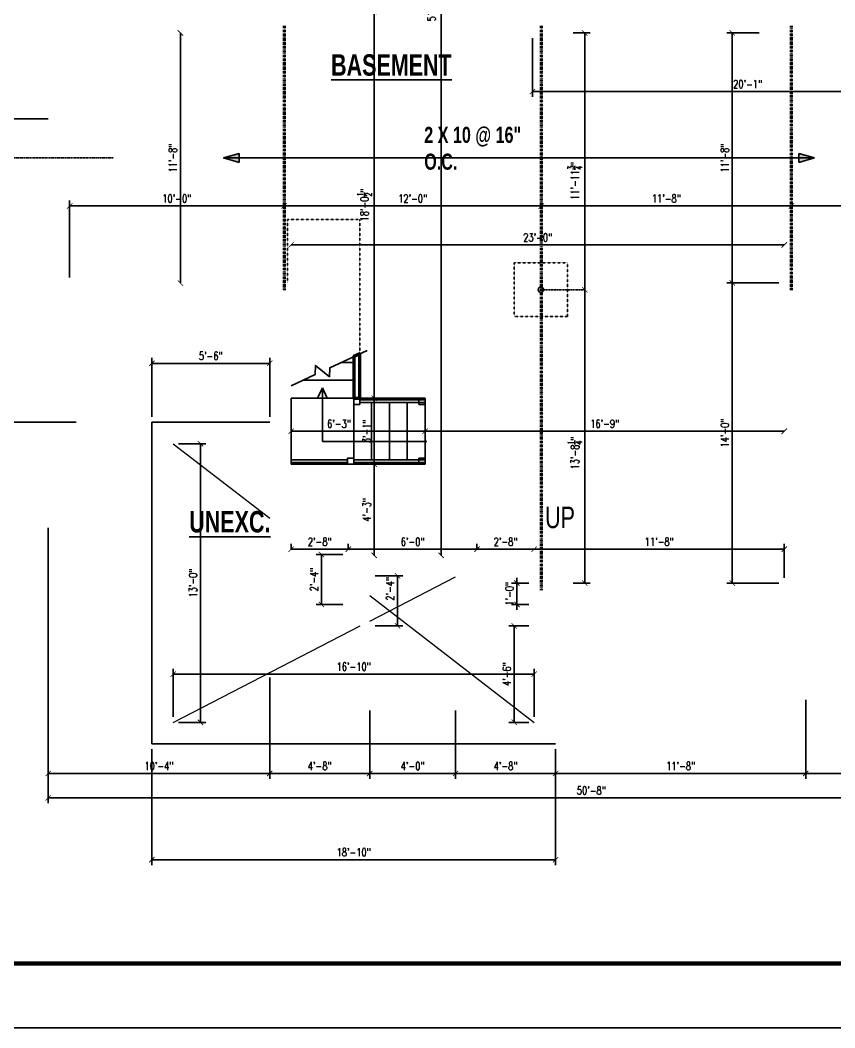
# Model space of a CAD drawing. Header units: inches. Extents: x 43 to 7578, y 1297 to 3809.
# Drawn here: x 4505 to 4961, y 2657 to 3221 of the extents above; entities that cross this region are included whole.
import ezdxf

# ---------------------------------------------------------------- set-up
doc = ezdxf.new("R2010")
doc.units = ezdxf.units.IN
doc.header["$LTSCALE"] = 0.5
doc.header["$MEASUREMENT"] = 0
for name, pattern in [('CENTER2', [1.125, 0.75, -0.125, 0.125, -0.125]), ('HIDDEN2', [0.1875, 0.125, -0.0625]), ('PHANTOM2', [1.25, 0.625, -0.125, 0.125, -0.125, 0.125, -0.125])]:
    doc.linetypes.add(name, pattern=pattern)
doc.layers.add('A-Wall', color=113, linetype='Continuous', lineweight=50)
doc.styles.add('Annotative', font='romans.shx', dxfattribs={"width": 0.75})
doc.styles.add('Arch-Dim', font='romans.shx', dxfattribs={"width": 0.75})
doc.dimstyles.new('Annotative', dxfattribs={"dimscale": 96, "dimtxt": 0.09375, "dimasz": 0.0625, "dimexe": 0.0625, "dimexo": 0.0625, "dimgap": 0.03125, "dimtad": 1, "dimdec": 4, "dimzin": 3, "dimdsep": 46, "dimlunit": 4, "dimtxsty": 'Arch-Dim', "dimblk": 'ARCHTICK', "dimcen": 0.09375, "dimazin": 2, "dimtfac": 0.75, "dimtdec": 4, "dimtix": 1, "dimtmove": 2, "dimatfit": 3, "dimfxl": 1, "dimtolj": 1, "dimtzin": 0, "dimarcsym": 0})

# ---------------------------------------------------------------- blocks, each defined once
blk = doc.blocks.new('_ArchTick')
at = {"color": 0, "linetype": 'ByBlock', "const_width": 0.15}
blk.add_lwpolyline([(-0.5, -0.5), (0.5, 0.5)], dxfattribs=at)
blk = doc.blocks.new('*D730')
at = {"color": 0, "lineweight": -2, "transparency": 16777216}
for p, q in [((4520.2, 2937.12), (4520.2, 2796.51)), ((4644.2, 2853.31), (4644.2, 2796.51)), ((4520.2, 2799.51), (4644.2, 2799.51))]:
    blk.add_line(p, q, dxfattribs=at)
at = {"layer": 'Defpoints', "color": 0, "transparency": 16777216}
for p in [(4520.2, 2940.12), (4644.2, 2856.31), (4644.2, 2799.51)]:
    blk.add_point(p, dxfattribs=at)
at = {"color": 0, "lineweight": -2, "transparency": 16777216, "xscale": 3, "yscale": 3, "zscale": 3, "rotation": 180}
blk.add_blockref('_ArchTick', (4520.2, 2799.51), dxfattribs=at)
at = {"color": 0, "lineweight": -2, "transparency": 16777216, "xscale": 3, "yscale": 3, "zscale": 3}
blk.add_blockref('_ArchTick', (4644.2, 2799.51), dxfattribs=at)
at = {"color": 0, "transparency": 16777216, "insert": (4582.2, 2803.69), "char_height": 4.5, "attachment_point": 5, "style": 'Arch-Dim'}
blk.add_mtext('\\A1;10\'-4"', dxfattribs=at)
blk = doc.blocks.new('*D731')
at = {"color": 0, "lineweight": -2, "transparency": 16777216}
for p, q in [((4644.2, 2853.31), (4644.2, 2796.51)), ((4700.2, 2834.82), (4700.2, 2796.51)), ((4644.2, 2799.51), (4700.2, 2799.51))]:
    blk.add_line(p, q, dxfattribs=at)
at = {"layer": 'Defpoints', "color": 0, "transparency": 16777216}
for p in [(4644.2, 2856.31), (4700.2, 2837.82), (4700.2, 2799.51)]:
    blk.add_point(p, dxfattribs=at)
at = {"color": 0, "lineweight": -2, "transparency": 16777216, "xscale": 3, "yscale": 3, "zscale": 3, "rotation": 180}
blk.add_blockref('_ArchTick', (4644.2, 2799.51), dxfattribs=at)
at = {"color": 0, "lineweight": -2, "transparency": 16777216, "xscale": 3, "yscale": 3, "zscale": 3}
blk.add_blockref('_ArchTick', (4700.2, 2799.51), dxfattribs=at)
at = {"color": 0, "transparency": 16777216, "insert": (4672.2, 2803.69), "char_height": 4.5, "attachment_point": 5, "style": 'Arch-Dim'}
blk.add_mtext('\\A1;4\'-8"', dxfattribs=at)
blk = doc.blocks.new('*D732')
at = {"color": 0, "lineweight": -2, "transparency": 16777216}
for p, q in [((4700.2, 2834.82), (4700.2, 2796.51)), ((4748.2, 2834.82), (4748.2, 2796.51)), ((4700.2, 2799.51), (4748.2, 2799.51))]:
    blk.add_line(p, q, dxfattribs=at)
at = {"layer": 'Defpoints', "color": 0, "transparency": 16777216}
for p in [(4700.2, 2837.82), (4748.2, 2837.82), (4748.2, 2799.51)]:
    blk.add_point(p, dxfattribs=at)
at = {"color": 0, "lineweight": -2, "transparency": 16777216, "xscale": 3, "yscale": 3, "zscale": 3, "rotation": 180}
blk.add_blockref('_ArchTick', (4700.2, 2799.51), dxfattribs=at)
at = {"color": 0, "lineweight": -2, "transparency": 16777216, "xscale": 3, "yscale": 3, "zscale": 3}
blk.add_blockref('_ArchTick', (4748.2, 2799.51), dxfattribs=at)
at = {"color": 0, "transparency": 16777216, "insert": (4724.2, 2803.69), "char_height": 4.5, "attachment_point": 5, "style": 'Arch-Dim'}
blk.add_mtext('\\A1;4\'-0"', dxfattribs=at)
blk = doc.blocks.new('*D733')
at = {"color": 0, "lineweight": -2, "transparency": 16777216}
for p, q in [((4748.2, 2834.82), (4748.2, 2796.51)), ((4804.22, 2813.14), (4804.22, 2796.51)), ((4748.2, 2799.51), (4804.22, 2799.51))]:
    blk.add_line(p, q, dxfattribs=at)
at = {"layer": 'Defpoints', "color": 0, "transparency": 16777216}
for p in [(4748.2, 2837.82), (4804.22, 2816.14), (4804.22, 2799.51)]:
    blk.add_point(p, dxfattribs=at)
at = {"color": 0, "lineweight": -2, "transparency": 16777216, "xscale": 3, "yscale": 3, "zscale": 3, "rotation": 180}
blk.add_blockref('_ArchTick', (4748.2, 2799.51), dxfattribs=at)
at = {"color": 0, "lineweight": -2, "transparency": 16777216, "xscale": 3, "yscale": 3, "zscale": 3}
blk.add_blockref('_ArchTick', (4804.22, 2799.51), dxfattribs=at)
at = {"color": 0, "transparency": 16777216, "insert": (4776.21, 2803.69), "char_height": 4.5, "attachment_point": 5, "style": 'Arch-Dim'}
blk.add_mtext('\\A1;4\'-8"', dxfattribs=at)
blk = doc.blocks.new('*D734')
at = {"color": 0, "lineweight": -2, "transparency": 16777216}
for p, q in [((4944.2, 2840.82), (4944.2, 2796.51)), ((4804.22, 2813.14), (4804.22, 2796.51)), ((4804.22, 2799.51), (4944.2, 2799.51))]:
    blk.add_line(p, q, dxfattribs=at)
at = {"layer": 'Defpoints', "color": 0, "transparency": 16777216}
for p in [(4944.2, 2843.82), (4804.22, 2816.14), (4944.2, 2799.51)]:
    blk.add_point(p, dxfattribs=at)
at = {"color": 0, "lineweight": -2, "transparency": 16777216, "xscale": 3, "yscale": 3, "zscale": 3, "rotation": 180}
blk.add_blockref('_ArchTick', (4804.22, 2799.51), dxfattribs=at)
at = {"color": 0, "lineweight": -2, "transparency": 16777216, "xscale": 3, "yscale": 3, "zscale": 3}
blk.add_blockref('_ArchTick', (4944.2, 2799.51), dxfattribs=at)
at = {"color": 0, "transparency": 16777216, "insert": (4874.21, 2803.69), "char_height": 4.5, "attachment_point": 5, "style": 'Arch-Dim'}
blk.add_mtext('\\A1;11\'-8"', dxfattribs=at)
blk = doc.blocks.new('*D735')
at = {"color": 0, "lineweight": -2, "transparency": 16777216}
for p, q in [((5044.2, 2934.33), (5044.2, 2796.51)), ((4944.2, 2840.82), (4944.2, 2796.51)), ((4944.2, 2799.51), (5044.2, 2799.51))]:
    blk.add_line(p, q, dxfattribs=at)
at = {"layer": 'Defpoints', "color": 0, "transparency": 16777216}
for p in [(5044.2, 2937.33), (4944.2, 2843.82), (5044.2, 2799.51)]:
    blk.add_point(p, dxfattribs=at)
at = {"color": 0, "lineweight": -2, "transparency": 16777216, "xscale": 3, "yscale": 3, "zscale": 3, "rotation": 180}
blk.add_blockref('_ArchTick', (4944.2, 2799.51), dxfattribs=at)
at = {"color": 0, "lineweight": -2, "transparency": 16777216, "xscale": 3, "yscale": 3, "zscale": 3}
blk.add_blockref('_ArchTick', (5044.2, 2799.51), dxfattribs=at)
at = {"color": 0, "transparency": 16777216, "insert": (4994.2, 2803.69), "char_height": 4.5, "attachment_point": 5, "style": 'Arch-Dim'}
blk.add_mtext('\\A1;8\'-4"', dxfattribs=at)
blk = doc.blocks.new('*D738')
at = {"color": 0, "lineweight": -2, "transparency": 16777216}
for p, q in [((5128.2, 3235.87), (5128.2, 2782.83)), ((4520.2, 2937.12), (4520.2, 2782.83)), ((4520.2, 2785.83), (5128.2, 2785.83))]:
    blk.add_line(p, q, dxfattribs=at)
at = {"layer": 'Defpoints', "color": 0, "transparency": 16777216}
for p in [(5128.2, 3238.87), (4520.2, 2940.12), (5128.2, 2785.83)]:
    blk.add_point(p, dxfattribs=at)
at = {"color": 0, "lineweight": -2, "transparency": 16777216, "xscale": 3, "yscale": 3, "zscale": 3, "rotation": 180}
blk.add_blockref('_ArchTick', (4520.2, 2785.83), dxfattribs=at)
at = {"color": 0, "lineweight": -2, "transparency": 16777216, "xscale": 3, "yscale": 3, "zscale": 3}
blk.add_blockref('_ArchTick', (5128.2, 2785.83), dxfattribs=at)
at = {"color": 0, "transparency": 16777216, "insert": (4824.2, 2790.01), "char_height": 4.5, "attachment_point": 5, "style": 'Arch-Dim'}
blk.add_mtext('\\A1;50\'-8"', dxfattribs=at)
blk = doc.blocks.new('*D744')
at = {"color": 0, "lineweight": -2, "transparency": 16777216}
for p, q in [((4435.51, 3062.14), (4379, 3062.14)), ((4382, 2996.14), (4382, 3062.14)), ((4535.92, 2996.14), (4379, 2996.14))]:
    blk.add_line(p, q, dxfattribs=at)
at = {"layer": 'Defpoints', "color": 0, "transparency": 16777216}
for p in [(4382, 3062.14), (4438.51, 3062.14), (4538.92, 2996.14)]:
    blk.add_point(p, dxfattribs=at)
at = {"color": 0, "lineweight": -2, "transparency": 16777216, "xscale": 3, "yscale": 3, "zscale": 3}
for p, rotation in [((4382, 3062.14), 90), ((4382, 2996.14), 270)]:
    blk.add_blockref('_ArchTick', p, dxfattribs=dict(at, rotation=rotation))
at = {"color": 0, "transparency": 16777216, "insert": (4377.82, 3029.14), "char_height": 4.5, "attachment_point": 5, "rotation": 90, "style": 'Arch-Dim'}
blk.add_mtext('\\A1;5\'-6"', dxfattribs=at)
blk = doc.blocks.new('*D758')
at = {"color": 0, "lineweight": -2, "transparency": 16777216}
blk.add_line((4656.2, 3095.46), (4932.2, 3095.46), dxfattribs=at)
at = {"layer": 'Defpoints', "color": 0, "transparency": 16777216}
for p in [(4656.2, 3095.46), (4932.2, 3095.46), (4932.2, 3095.46)]:
    blk.add_point(p, dxfattribs=at)
at = {"color": 0, "lineweight": -2, "transparency": 16777216, "xscale": 3, "yscale": 3, "zscale": 3, "rotation": 180}
blk.add_blockref('_ArchTick', (4656.2, 3095.46), dxfattribs=at)
at = {"color": 0, "lineweight": -2, "transparency": 16777216, "xscale": 3, "yscale": 3, "zscale": 3}
blk.add_blockref('_ArchTick', (4932.2, 3095.46), dxfattribs=at)
at = {"color": 0, "transparency": 16777216, "insert": (4794.2, 3099.64), "char_height": 4.5, "attachment_point": 5, "style": 'Arch-Dim'}
blk.add_mtext('\\A1;23\'-0"', dxfattribs=at)
blk = doc.blocks.new('*D759')
at = {"color": 0, "lineweight": -2, "transparency": 16777216}
blk.add_line((4656.2, 2991.14), (4731.2, 2991.14), dxfattribs=at)
at = {"layer": 'Defpoints', "color": 0, "transparency": 16777216}
for p in [(4656.2, 2991.14), (4731.2, 2991.14), (4731.2, 2991.14)]:
    blk.add_point(p, dxfattribs=at)
at = {"color": 0, "lineweight": -2, "transparency": 16777216, "xscale": 3, "yscale": 3, "zscale": 3, "rotation": 180}
blk.add_blockref('_ArchTick', (4656.2, 2991.14), dxfattribs=at)
at = {"color": 0, "lineweight": -2, "transparency": 16777216, "xscale": 3, "yscale": 3, "zscale": 3}
blk.add_blockref('_ArchTick', (4731.2, 2991.14), dxfattribs=at)
at = {"color": 0, "transparency": 16777216, "insert": (4682.99, 2995.32), "char_height": 4.5, "attachment_point": 5, "style": 'Arch-Dim'}
blk.add_mtext('\\A1;6\'-3"', dxfattribs=at)
blk = doc.blocks.new('*D760')
at = {"color": 0, "lineweight": -2, "transparency": 16777216}
blk.add_line((4731.2, 2991.14), (4932.2, 2991.14), dxfattribs=at)
at = {"layer": 'Defpoints', "color": 0, "transparency": 16777216}
for p in [(4731.2, 2991.14), (4932.2, 2991.14), (4932.2, 2991.14)]:
    blk.add_point(p, dxfattribs=at)
at = {"color": 0, "lineweight": -2, "transparency": 16777216, "xscale": 3, "yscale": 3, "zscale": 3, "rotation": 180}
blk.add_blockref('_ArchTick', (4731.2, 2991.14), dxfattribs=at)
at = {"color": 0, "lineweight": -2, "transparency": 16777216, "xscale": 3, "yscale": 3, "zscale": 3}
blk.add_blockref('_ArchTick', (4932.2, 2991.14), dxfattribs=at)
at = {"color": 0, "transparency": 16777216, "insert": (4831.7, 2995.32), "char_height": 4.5, "attachment_point": 5, "style": 'Arch-Dim'}
blk.add_mtext('\\A1;16\'-9"', dxfattribs=at)
blk = doc.blocks.new('*D761')
at = {"color": 0, "lineweight": -2, "transparency": 16777216}
for p, q in [((4656.2, 2924.64), (4656.2, 2928.08)), ((4656.2, 2925.08), (4688.2, 2925.08)), ((4688.2, 2924.64), (4688.2, 2928.08))]:
    blk.add_line(p, q, dxfattribs=at)
at = {"layer": 'Defpoints', "color": 0, "transparency": 16777216}
for p in [(4688.2, 2925.08), (4656.2, 2921.64), (4688.2, 2921.64)]:
    blk.add_point(p, dxfattribs=at)
at = {"color": 0, "lineweight": -2, "transparency": 16777216, "xscale": 3, "yscale": 3, "zscale": 3, "rotation": 180}
blk.add_blockref('_ArchTick', (4656.2, 2925.08), dxfattribs=at)
at = {"color": 0, "lineweight": -2, "transparency": 16777216, "xscale": 3, "yscale": 3, "zscale": 3}
blk.add_blockref('_ArchTick', (4688.2, 2925.08), dxfattribs=at)
at = {"color": 0, "transparency": 16777216, "insert": (4672.2, 2929.26), "char_height": 4.5, "attachment_point": 5, "style": 'Arch-Dim'}
blk.add_mtext('\\A1;2\'-8"', dxfattribs=at)
blk = doc.blocks.new('*D762')
at = {"color": 0, "lineweight": -2, "transparency": 16777216}
for p, q in [((4688.2, 2924.64), (4688.2, 2928.08)), ((4688.2, 2925.08), (4760.2, 2925.08)), ((4760.2, 2924.64), (4760.2, 2928.08))]:
    blk.add_line(p, q, dxfattribs=at)
at = {"layer": 'Defpoints', "color": 0, "transparency": 16777216}
for p in [(4760.2, 2925.08), (4688.2, 2921.64), (4760.2, 2921.64)]:
    blk.add_point(p, dxfattribs=at)
at = {"color": 0, "lineweight": -2, "transparency": 16777216, "xscale": 3, "yscale": 3, "zscale": 3, "rotation": 180}
blk.add_blockref('_ArchTick', (4688.2, 2925.08), dxfattribs=at)
at = {"color": 0, "lineweight": -2, "transparency": 16777216, "xscale": 3, "yscale": 3, "zscale": 3}
blk.add_blockref('_ArchTick', (4760.2, 2925.08), dxfattribs=at)
at = {"color": 0, "transparency": 16777216, "insert": (4724.2, 2929.26), "char_height": 4.5, "attachment_point": 5, "style": 'Arch-Dim'}
blk.add_mtext('\\A1;6\'-0"', dxfattribs=at)
blk = doc.blocks.new('*D763')
at = {"color": 0, "lineweight": -2, "transparency": 16777216}
for p, q in [((4760.2, 2924.64), (4760.2, 2928.08)), ((4760.2, 2925.08), (4792.22, 2925.08))]:
    blk.add_line(p, q, dxfattribs=at)
at = {"layer": 'Defpoints', "color": 0, "transparency": 16777216}
for p in [(4792.22, 2925.08), (4792.22, 2925.08), (4760.2, 2921.64)]:
    blk.add_point(p, dxfattribs=at)
at = {"color": 0, "lineweight": -2, "transparency": 16777216, "xscale": 3, "yscale": 3, "zscale": 3, "rotation": 180}
blk.add_blockref('_ArchTick', (4760.2, 2925.08), dxfattribs=at)
at = {"color": 0, "lineweight": -2, "transparency": 16777216, "xscale": 3, "yscale": 3, "zscale": 3}
blk.add_blockref('_ArchTick', (4792.22, 2925.08), dxfattribs=at)
at = {"color": 0, "transparency": 16777216, "insert": (4776.21, 2929.26), "char_height": 4.5, "attachment_point": 5, "style": 'Arch-Dim'}
blk.add_mtext('\\A1;2\'-8"', dxfattribs=at)
blk = doc.blocks.new('*D764')
at = {"color": 0, "lineweight": -2, "transparency": 16777216}
for p, q in [((4792.22, 2925.08), (4932.2, 2925.08)), ((4932.2, 2909.14), (4932.2, 2928.08))]:
    blk.add_line(p, q, dxfattribs=at)
at = {"layer": 'Defpoints', "color": 0, "transparency": 16777216}
for p in [(4792.22, 2925.08), (4932.2, 2925.08), (4932.2, 2906.14)]:
    blk.add_point(p, dxfattribs=at)
at = {"color": 0, "lineweight": -2, "transparency": 16777216, "xscale": 3, "yscale": 3, "zscale": 3, "rotation": 180}
blk.add_blockref('_ArchTick', (4792.22, 2925.08), dxfattribs=at)
at = {"color": 0, "lineweight": -2, "transparency": 16777216, "xscale": 3, "yscale": 3, "zscale": 3}
blk.add_blockref('_ArchTick', (4932.2, 2925.08), dxfattribs=at)
at = {"color": 0, "transparency": 16777216, "insert": (4862.21, 2929.26), "char_height": 4.5, "attachment_point": 5, "style": 'Arch-Dim'}
blk.add_mtext('\\A1;11\'-8"', dxfattribs=at)
blk = doc.blocks.new('*D767')
at = {"color": 0, "lineweight": -2, "transparency": 16777216}
blk.add_line((4702.69, 3009.64), (4702.69, 2972.64), dxfattribs=at)
at = {"layer": 'Defpoints', "color": 0, "transparency": 16777216}
for p in [(4702.69, 3009.64), (4702.69, 2972.64), (4702.69, 2972.64)]:
    blk.add_point(p, dxfattribs=at)
at = {"color": 0, "lineweight": -2, "transparency": 16777216, "xscale": 3, "yscale": 3, "zscale": 3}
for p, rotation in [((4702.69, 3009.64), 90), ((4702.69, 2972.64), 270)]:
    blk.add_blockref('_ArchTick', p, dxfattribs=dict(at, rotation=rotation))
at = {"color": 0, "transparency": 16777216, "insert": (4698.51, 2991.14), "char_height": 4.5, "attachment_point": 5, "rotation": 90, "style": 'Arch-Dim'}
blk.add_mtext('\\A1;3\'-1"', dxfattribs=at)
blk = doc.blocks.new('*D768')
at = {"color": 0, "lineweight": -2, "transparency": 16777216}
blk.add_line((4702.69, 2972.64), (4702.69, 2921.64), dxfattribs=at)
at = {"layer": 'Defpoints', "color": 0, "transparency": 16777216}
for p in [(4702.69, 2972.64), (4702.69, 2921.64), (4702.69, 2921.64)]:
    blk.add_point(p, dxfattribs=at)
at = {"color": 0, "lineweight": -2, "transparency": 16777216, "xscale": 3, "yscale": 3, "zscale": 3}
for p, rotation in [((4702.69, 2972.64), 90), ((4702.69, 2921.64), 270)]:
    blk.add_blockref('_ArchTick', p, dxfattribs=dict(at, rotation=rotation))
at = {"color": 0, "transparency": 16777216, "insert": (4698.51, 2947.14), "char_height": 4.5, "attachment_point": 5, "rotation": 90, "style": 'Arch-Dim'}
blk.add_mtext('\\A1;4\'-3"', dxfattribs=at)
blk = doc.blocks.new('*D769')
at = {"color": 0, "lineweight": -2, "transparency": 16777216}
for p, q in [((4685.2, 2922.14), (4670.18, 2922.14)), ((4673.18, 2922.14), (4673.18, 2894.14)), ((4685.2, 2894.14), (4670.18, 2894.14))]:
    blk.add_line(p, q, dxfattribs=at)
at = {"layer": 'Defpoints', "color": 0, "transparency": 16777216}
for p in [(4688.2, 2922.14), (4673.18, 2894.14), (4688.2, 2894.14)]:
    blk.add_point(p, dxfattribs=at)
at = {"color": 0, "lineweight": -2, "transparency": 16777216, "xscale": 3, "yscale": 3, "zscale": 3}
for p, rotation in [((4673.18, 2922.14), 90), ((4673.18, 2894.14), 270)]:
    blk.add_blockref('_ArchTick', p, dxfattribs=dict(at, rotation=rotation))
at = {"color": 0, "transparency": 16777216, "insert": (4669, 2908.14), "char_height": 4.5, "attachment_point": 5, "rotation": 90, "style": 'Arch-Dim'}
blk.add_mtext('\\A1;2\'-4"', dxfattribs=at)
blk = doc.blocks.new('*D770')
at = {"color": 0, "lineweight": -2, "transparency": 16777216}
for p, q in [((4789.22, 2906.14), (4779.56, 2906.14)), ((4782.56, 2906.14), (4782.56, 2909.14)), ((4782.56, 2906.14), (4782.56, 2894.14)), ((4789.22, 2894.14), (4779.56, 2894.14)), ((4782.56, 2894.14), (4782.56, 2891.14))]:
    blk.add_line(p, q, dxfattribs=at)
at = {"layer": 'Defpoints', "color": 0, "transparency": 16777216}
for p in [(4792.22, 2906.14), (4782.56, 2894.14), (4792.22, 2894.14)]:
    blk.add_point(p, dxfattribs=at)
at = {"color": 0, "lineweight": -2, "transparency": 16777216, "xscale": 3, "yscale": 3, "zscale": 3}
for p, rotation in [((4782.56, 2906.14), 270), ((4782.56, 2894.14), 90)]:
    blk.add_blockref('_ArchTick', p, dxfattribs=dict(at, rotation=rotation))
at = {"color": 0, "transparency": 16777216, "insert": (4778.38, 2900.14), "char_height": 4.5, "attachment_point": 5, "rotation": 90, "style": 'Arch-Dim'}
blk.add_mtext('\\A1;1\'-0"', dxfattribs=at)
blk = doc.blocks.new('*D773')
at = {"color": 0, "lineweight": -2, "transparency": 16777216}
for p, q in [((4918.2, 3214.14), (4900.12, 3214.14)), ((4903.12, 3214.14), (4903.12, 3074.14)), ((4929.2, 3074.14), (4900.12, 3074.14))]:
    blk.add_line(p, q, dxfattribs=at)
at = {"layer": 'Defpoints', "color": 0, "transparency": 16777216}
for p in [(4921.2, 3214.14), (4903.12, 3074.14), (4932.2, 3074.14)]:
    blk.add_point(p, dxfattribs=at)
at = {"color": 0, "lineweight": -2, "transparency": 16777216, "xscale": 3, "yscale": 3, "zscale": 3}
for p, rotation in [((4903.12, 3214.14), 90), ((4903.12, 3074.14), 270)]:
    blk.add_blockref('_ArchTick', p, dxfattribs=dict(at, rotation=rotation))
at = {"color": 0, "transparency": 16777216, "insert": (4898.94, 3144.14), "char_height": 4.5, "attachment_point": 5, "rotation": 90, "style": 'Arch-Dim'}
blk.add_mtext('\\A1;11\'-8"', dxfattribs=at)
blk = doc.blocks.new('*D774')
at = {"color": 0, "lineweight": -2, "transparency": 16777216}
for p, q in [((4929.2, 3074.14), (4900.12, 3074.14)), ((4903.12, 3074.14), (4903.12, 2906.14)), ((4929.2, 2906.14), (4900.12, 2906.14))]:
    blk.add_line(p, q, dxfattribs=at)
at = {"layer": 'Defpoints', "color": 0, "transparency": 16777216}
for p in [(4932.2, 3074.14), (4903.12, 2906.14), (4932.2, 2906.14)]:
    blk.add_point(p, dxfattribs=at)
at = {"color": 0, "lineweight": -2, "transparency": 16777216, "xscale": 3, "yscale": 3, "zscale": 3}
for p, rotation in [((4903.12, 3074.14), 90), ((4903.12, 2906.14), 270)]:
    blk.add_blockref('_ArchTick', p, dxfattribs=dict(at, rotation=rotation))
at = {"color": 0, "transparency": 16777216, "insert": (4898.94, 2990.14), "char_height": 4.5, "attachment_point": 5, "rotation": 90, "style": 'Arch-Dim'}
blk.add_mtext('\\A1;14\'-0"', dxfattribs=at)
blk = doc.blocks.new('*D776')
at = {"color": 0, "lineweight": -2, "transparency": 16777216}
blk.add_line((4740.2, 3538.14), (4740.2, 2921.64), dxfattribs=at)
at = {"layer": 'Defpoints', "color": 0, "transparency": 16777216}
for p in [(4740.2, 3538.14), (4740.2, 2921.64), (4740.2, 2921.64)]:
    blk.add_point(p, dxfattribs=at)
at = {"color": 0, "lineweight": -2, "transparency": 16777216, "xscale": 3, "yscale": 3, "zscale": 3}
for p, rotation in [((4740.2, 3538.14), 90), ((4740.2, 2921.64), 270)]:
    blk.add_blockref('_ArchTick', p, dxfattribs=dict(at, rotation=rotation))
at = {"color": 0, "transparency": 16777216, "insert": (4734.77, 3229.89), "char_height": 4.5, "attachment_point": 5, "rotation": 90, "style": 'Arch-Dim'}
blk.add_mtext('\\A1;51\'-4{\\H0.750000x;\\S1/2;}"', dxfattribs=at)
blk = doc.blocks.new('*D777')
at = {"color": 0, "lineweight": -2, "transparency": 16777216}
blk.add_line((4594.2, 3214.14), (4594.2, 3074.14), dxfattribs=at)
at = {"layer": 'Defpoints', "color": 0, "transparency": 16777216}
for p in [(4594.2, 3214.14), (4594.2, 3074.14), (4594.2, 3074.14)]:
    blk.add_point(p, dxfattribs=at)
at = {"color": 0, "lineweight": -2, "transparency": 16777216, "xscale": 3, "yscale": 3, "zscale": 3}
for p, rotation in [((4594.2, 3214.14), 90), ((4594.2, 3074.14), 270)]:
    blk.add_blockref('_ArchTick', p, dxfattribs=dict(at, rotation=rotation))
at = {"color": 0, "transparency": 16777216, "insert": (4590.02, 3144.14), "char_height": 4.5, "attachment_point": 5, "rotation": 90, "style": 'Arch-Dim'}
blk.add_mtext('\\A1;11\'-8"', dxfattribs=at)
blk = doc.blocks.new('*D778')
at = {"color": 0, "lineweight": -2, "transparency": 16777216}
for p, q in [((4703.2, 2910.14), (4718.72, 2910.14)), ((4715.72, 2882.14), (4715.72, 2910.14)), ((4703.2, 2882.14), (4718.72, 2882.14))]:
    blk.add_line(p, q, dxfattribs=at)
at = {"layer": 'Defpoints', "color": 0, "transparency": 16777216}
for p in [(4700.2, 2910.14), (4715.72, 2910.14), (4700.2, 2882.14)]:
    blk.add_point(p, dxfattribs=at)
at = {"color": 0, "lineweight": -2, "transparency": 16777216, "xscale": 3, "yscale": 3, "zscale": 3}
for p, rotation in [((4715.72, 2910.14), 90), ((4715.72, 2882.14), 270)]:
    blk.add_blockref('_ArchTick', p, dxfattribs=dict(at, rotation=rotation))
at = {"color": 0, "transparency": 16777216, "insert": (4711.54, 2902.97), "char_height": 4.5, "attachment_point": 5, "rotation": 90, "style": 'Arch-Dim'}
blk.add_mtext('\\A1;2\'-4"', dxfattribs=at)
blk = doc.blocks.new('*D783')
at = {"color": 0, "lineweight": -2, "transparency": 16777216}
for p, q in [((4791.22, 3211.14), (4791.22, 3178.32)), ((5032.2, 3211.14), (5032.2, 3178.32)), ((4791.22, 3181.32), (5032.2, 3181.32))]:
    blk.add_line(p, q, dxfattribs=at)
at = {"layer": 'Defpoints', "color": 0, "transparency": 16777216}
for p in [(4791.22, 3214.14), (5032.2, 3214.14), (5032.2, 3181.32)]:
    blk.add_point(p, dxfattribs=at)
at = {"color": 0, "lineweight": -2, "transparency": 16777216, "xscale": 3, "yscale": 3, "zscale": 3, "rotation": 180}
blk.add_blockref('_ArchTick', (4791.22, 3181.32), dxfattribs=at)
at = {"color": 0, "lineweight": -2, "transparency": 16777216, "xscale": 3, "yscale": 3, "zscale": 3}
blk.add_blockref('_ArchTick', (5032.2, 3181.32), dxfattribs=at)
at = {"color": 0, "transparency": 16777216, "insert": (4911.71, 3185.5), "char_height": 4.5, "attachment_point": 5, "style": 'Arch-Dim'}
blk.add_mtext('\\A1;20\'-1"', dxfattribs=at)
blk = doc.blocks.new('*D784')
at = {"color": 0, "lineweight": -2, "transparency": 16777216}
for p, q in [((5032.2, 3077.14), (5032.2, 3120.26)), ((5032.2, 3117.26), (4936.2, 3117.26))]:
    blk.add_line(p, q, dxfattribs=at)
at = {"layer": 'Defpoints', "color": 0, "transparency": 16777216}
for p in [(4936.2, 3117.26), (4936.2, 3117.26), (5032.2, 3074.14)]:
    blk.add_point(p, dxfattribs=at)
at = {"color": 0, "lineweight": -2, "transparency": 16777216, "xscale": 3, "yscale": 3, "zscale": 3, "rotation": 180}
blk.add_blockref('_ArchTick', (4936.2, 3117.26), dxfattribs=at)
at = {"color": 0, "lineweight": -2, "transparency": 16777216, "xscale": 3, "yscale": 3, "zscale": 3}
blk.add_blockref('_ArchTick', (5032.2, 3117.26), dxfattribs=at)
at = {"color": 0, "transparency": 16777216, "insert": (4984.2, 3121.43), "char_height": 4.5, "attachment_point": 5, "style": 'Arch-Dim'}
blk.add_mtext('\\A1;8\'-0"', dxfattribs=at)
blk = doc.blocks.new('*D785')
at = {"color": 0, "lineweight": -2, "transparency": 16777216}
blk.add_line((4936.2, 3117.26), (4796.22, 3117.26), dxfattribs=at)
at = {"layer": 'Defpoints', "color": 0, "transparency": 16777216}
for p in [(4796.22, 3117.26), (4796.22, 3117.26), (4936.2, 3117.26)]:
    blk.add_point(p, dxfattribs=at)
at = {"color": 0, "lineweight": -2, "transparency": 16777216, "xscale": 3, "yscale": 3, "zscale": 3, "rotation": 180}
blk.add_blockref('_ArchTick', (4796.22, 3117.26), dxfattribs=at)
at = {"color": 0, "lineweight": -2, "transparency": 16777216, "xscale": 3, "yscale": 3, "zscale": 3}
blk.add_blockref('_ArchTick', (4936.2, 3117.26), dxfattribs=at)
at = {"color": 0, "transparency": 16777216, "insert": (4866.21, 3121.43), "char_height": 4.5, "attachment_point": 5, "style": 'Arch-Dim'}
blk.add_mtext('\\A1;11\'-8"', dxfattribs=at)
blk = doc.blocks.new('*D786')
at = {"color": 0, "lineweight": -2, "transparency": 16777216}
blk.add_line((4796.22, 3117.26), (4652.2, 3117.26), dxfattribs=at)
at = {"layer": 'Defpoints', "color": 0, "transparency": 16777216}
for p in [(4652.2, 3117.26), (4652.2, 3117.26), (4796.22, 3117.26)]:
    blk.add_point(p, dxfattribs=at)
at = {"color": 0, "lineweight": -2, "transparency": 16777216, "xscale": 3, "yscale": 3, "zscale": 3, "rotation": 180}
blk.add_blockref('_ArchTick', (4652.2, 3117.26), dxfattribs=at)
at = {"color": 0, "lineweight": -2, "transparency": 16777216, "xscale": 3, "yscale": 3, "zscale": 3}
blk.add_blockref('_ArchTick', (4796.22, 3117.26), dxfattribs=at)
at = {"color": 0, "transparency": 16777216, "insert": (4724.21, 3121.43), "char_height": 4.5, "attachment_point": 5, "style": 'Arch-Dim'}
blk.add_mtext('\\A1;12\'-0"', dxfattribs=at)
blk = doc.blocks.new('*D787')
at = {"color": 0, "lineweight": -2, "transparency": 16777216}
for p, q in [((4532.2, 3077.14), (4532.2, 3120.26)), ((4652.2, 3117.26), (4532.2, 3117.26))]:
    blk.add_line(p, q, dxfattribs=at)
at = {"layer": 'Defpoints', "color": 0, "transparency": 16777216}
for p in [(4532.2, 3117.26), (4652.2, 3117.26), (4532.2, 3074.14)]:
    blk.add_point(p, dxfattribs=at)
at = {"color": 0, "lineweight": -2, "transparency": 16777216, "xscale": 3, "yscale": 3, "zscale": 3, "rotation": 180}
blk.add_blockref('_ArchTick', (4532.2, 3117.26), dxfattribs=at)
at = {"color": 0, "lineweight": -2, "transparency": 16777216, "xscale": 3, "yscale": 3, "zscale": 3}
blk.add_blockref('_ArchTick', (4652.2, 3117.26), dxfattribs=at)
at = {"color": 0, "transparency": 16777216, "insert": (4592.2, 3121.43), "char_height": 4.5, "attachment_point": 5, "style": 'Arch-Dim'}
blk.add_mtext('\\A1;10\'-0"', dxfattribs=at)
blk = doc.blocks.new('*D788')
at = {"color": 0, "lineweight": -2, "transparency": 16777216}
for p, q in [((4813.97, 3214.14), (4823.51, 3214.14)), ((4820.51, 3070.39), (4820.51, 3214.14))]:
    blk.add_line(p, q, dxfattribs=at)
at = {"layer": 'Defpoints', "color": 0, "transparency": 16777216}
for p in [(4810.97, 3214.14), (4820.51, 3214.14), (4820.51, 3070.39)]:
    blk.add_point(p, dxfattribs=at)
at = {"color": 0, "lineweight": -2, "transparency": 16777216, "xscale": 3, "yscale": 3, "zscale": 3}
for p, rotation in [((4820.51, 3214.14), 90), ((4820.51, 3070.39), 270)]:
    blk.add_blockref('_ArchTick', p, dxfattribs=dict(at, rotation=rotation))
at = {"color": 0, "transparency": 16777216, "insert": (4815.07, 3131.37), "char_height": 4.5, "attachment_point": 5, "rotation": 90, "style": 'Arch-Dim'}
blk.add_mtext('\\A1;11\'-11{\\H0.750000x;\\S3/4;}"', dxfattribs=at)
blk = doc.blocks.new('*D789')
at = {"color": 0, "lineweight": -2, "transparency": 16777216}
for p, q in [((4820.51, 3070.39), (4820.51, 2906.14)), ((4813.97, 2906.14), (4823.51, 2906.14))]:
    blk.add_line(p, q, dxfattribs=at)
at = {"layer": 'Defpoints', "color": 0, "transparency": 16777216}
for p in [(4820.51, 3070.39), (4810.97, 2906.14), (4820.51, 2906.14)]:
    blk.add_point(p, dxfattribs=at)
at = {"color": 0, "lineweight": -2, "transparency": 16777216, "xscale": 3, "yscale": 3, "zscale": 3}
for p, rotation in [((4820.51, 3070.39), 90), ((4820.51, 2906.14), 270)]:
    blk.add_blockref('_ArchTick', p, dxfattribs=dict(at, rotation=rotation))
at = {"color": 0, "transparency": 16777216, "insert": (4815.07, 2979), "char_height": 4.5, "attachment_point": 5, "rotation": 90, "style": 'Arch-Dim'}
blk.add_mtext('\\A1;13\'-8{\\H0.750000x;\\S1/4;}"', dxfattribs=at)
blk = doc.blocks.new('*D792')
at = {"color": 0, "lineweight": -2, "transparency": 16777216}
for p, q in [((4578.2, 2999.14), (4578.2, 3032.14)), ((4644.2, 2999.14), (4644.2, 3032.14)), ((4578.2, 3029.14), (4644.2, 3029.14))]:
    blk.add_line(p, q, dxfattribs=at)
at = {"layer": 'Defpoints', "color": 0, "transparency": 16777216}
for p in [(4644.2, 3029.14), (4578.2, 2996.14), (4644.2, 2996.14)]:
    blk.add_point(p, dxfattribs=at)
at = {"color": 0, "lineweight": -2, "transparency": 16777216, "xscale": 3, "yscale": 3, "zscale": 3, "rotation": 180}
blk.add_blockref('_ArchTick', (4578.2, 3029.14), dxfattribs=at)
at = {"color": 0, "lineweight": -2, "transparency": 16777216, "xscale": 3, "yscale": 3, "zscale": 3}
blk.add_blockref('_ArchTick', (4644.2, 3029.14), dxfattribs=at)
at = {"color": 0, "transparency": 16777216, "insert": (4611.2, 3033.32), "char_height": 4.5, "attachment_point": 5, "style": 'Arch-Dim'}
blk.add_mtext('\\A1;5\'-6"', dxfattribs=at)
blk = doc.blocks.new('*D793')
at = {"color": 0, "lineweight": -2, "transparency": 16777216}
for p, q in [((4535.92, 2996.14), (4379, 2996.14)), ((4382, 2996.14), (4382, 2816.14)), ((4474.1, 2816.14), (4379, 2816.14))]:
    blk.add_line(p, q, dxfattribs=at)
at = {"layer": 'Defpoints', "color": 0, "transparency": 16777216}
for p in [(4538.92, 2996.14), (4382, 2816.14), (4477.1, 2816.14)]:
    blk.add_point(p, dxfattribs=at)
at = {"color": 0, "lineweight": -2, "transparency": 16777216, "xscale": 3, "yscale": 3, "zscale": 3}
for p, rotation in [((4382, 2996.14), 90), ((4382, 2816.14), 270)]:
    blk.add_blockref('_ArchTick', p, dxfattribs=dict(at, rotation=rotation))
at = {"color": 0, "transparency": 16777216, "insert": (4377.82, 2906.14), "char_height": 4.5, "attachment_point": 5, "rotation": 90, "style": 'Arch-Dim'}
blk.add_mtext('\\A1;15\'-0"', dxfattribs=at)
blk = doc.blocks.new('*D794')
at = {"color": 0, "lineweight": -2, "transparency": 16777216}
for p, q in [((4578.2, 2813.14), (4578.2, 2748.22)), ((4804.22, 2813.14), (4804.22, 2748.22)), ((4578.2, 2751.22), (4804.22, 2751.22))]:
    blk.add_line(p, q, dxfattribs=at)
at = {"layer": 'Defpoints', "color": 0, "transparency": 16777216}
for p in [(4578.2, 2816.14), (4804.22, 2816.14), (4804.22, 2751.22)]:
    blk.add_point(p, dxfattribs=at)
at = {"color": 0, "lineweight": -2, "transparency": 16777216, "xscale": 3, "yscale": 3, "zscale": 3, "rotation": 180}
blk.add_blockref('_ArchTick', (4578.2, 2751.22), dxfattribs=at)
at = {"color": 0, "lineweight": -2, "transparency": 16777216, "xscale": 3, "yscale": 3, "zscale": 3}
blk.add_blockref('_ArchTick', (4804.22, 2751.22), dxfattribs=at)
at = {"color": 0, "transparency": 16777216, "insert": (4691.21, 2755.4), "char_height": 4.5, "attachment_point": 5, "style": 'Arch-Dim'}
blk.add_mtext('\\A1;18\'-10"', dxfattribs=at)
blk = doc.blocks.new('*D795')
at = {"color": 0, "lineweight": -2, "transparency": 16777216}
for p, q in [((4593.2, 2984.14), (4608.45, 2984.14)), ((4605.45, 2984.14), (4605.45, 2828.14)), ((4593.2, 2828.14), (4608.45, 2828.14))]:
    blk.add_line(p, q, dxfattribs=at)
at = {"layer": 'Defpoints', "color": 0, "transparency": 16777216}
for p in [(4590.2, 2984.14), (4590.2, 2828.14), (4605.45, 2828.14)]:
    blk.add_point(p, dxfattribs=at)
at = {"color": 0, "lineweight": -2, "transparency": 16777216, "xscale": 3, "yscale": 3, "zscale": 3}
for p, rotation in [((4605.45, 2984.14), 90), ((4605.45, 2828.14), 270)]:
    blk.add_blockref('_ArchTick', p, dxfattribs=dict(at, rotation=rotation))
at = {"color": 0, "transparency": 16777216, "insert": (4601.27, 2906.14), "char_height": 4.5, "attachment_point": 5, "rotation": 90, "style": 'Arch-Dim'}
blk.add_mtext('\\A1;13\'-0"', dxfattribs=at)
blk = doc.blocks.new('*D796')
at = {"color": 0, "lineweight": -2, "transparency": 16777216}
for p, q in [((4590.2, 2831.14), (4590.2, 2858.14)), ((4590.2, 2855.14), (4792.22, 2855.14)), ((4792.22, 2831.14), (4792.22, 2858.14))]:
    blk.add_line(p, q, dxfattribs=at)
at = {"layer": 'Defpoints', "color": 0, "transparency": 16777216}
for p in [(4792.22, 2855.14), (4590.2, 2828.14), (4792.22, 2828.14)]:
    blk.add_point(p, dxfattribs=at)
at = {"color": 0, "lineweight": -2, "transparency": 16777216, "xscale": 3, "yscale": 3, "zscale": 3, "rotation": 180}
blk.add_blockref('_ArchTick', (4590.2, 2855.14), dxfattribs=at)
at = {"color": 0, "lineweight": -2, "transparency": 16777216, "xscale": 3, "yscale": 3, "zscale": 3}
blk.add_blockref('_ArchTick', (4792.22, 2855.14), dxfattribs=at)
at = {"color": 0, "transparency": 16777216, "insert": (4691.21, 2859.32), "char_height": 4.5, "attachment_point": 5, "style": 'Arch-Dim'}
blk.add_mtext('\\A1;16\'-10"', dxfattribs=at)
blk = doc.blocks.new('*D797')
at = {"color": 0, "lineweight": -2, "transparency": 16777216}
for p, q in [((4789.22, 2882.14), (4778.08, 2882.14)), ((4781.08, 2882.14), (4781.08, 2828.14)), ((4789.22, 2828.14), (4778.08, 2828.14))]:
    blk.add_line(p, q, dxfattribs=at)
at = {"layer": 'Defpoints', "color": 0, "transparency": 16777216}
for p in [(4792.22, 2882.14), (4781.08, 2828.14), (4792.22, 2828.14)]:
    blk.add_point(p, dxfattribs=at)
at = {"color": 0, "lineweight": -2, "transparency": 16777216, "xscale": 3, "yscale": 3, "zscale": 3}
for p, rotation in [((4781.08, 2882.14), 90), ((4781.08, 2828.14), 270)]:
    blk.add_blockref('_ArchTick', p, dxfattribs=dict(at, rotation=rotation))
at = {"color": 0, "transparency": 16777216, "insert": (4776.9, 2855.14), "char_height": 4.5, "attachment_point": 5, "rotation": 90, "style": 'Arch-Dim'}
blk.add_mtext('\\A1;4\'-6"', dxfattribs=at)
blk = doc.blocks.new('*D800')
at = {"color": 0, "lineweight": -2, "transparency": 16777216}
for p, q in [((4789.22, 3226.14), (4699.69, 3226.14)), ((4702.69, 3226.14), (4702.69, 3009.64))]:
    blk.add_line(p, q, dxfattribs=at)
at = {"layer": 'Defpoints', "color": 0, "transparency": 16777216}
for p in [(4792.22, 3226.14), (4702.69, 3009.64), (4702.69, 3009.64)]:
    blk.add_point(p, dxfattribs=at)
at = {"color": 0, "lineweight": -2, "transparency": 16777216, "xscale": 3, "yscale": 3, "zscale": 3}
for p, rotation in [((4702.69, 3226.14), 90), ((4702.69, 3009.64), 270)]:
    blk.add_blockref('_ArchTick', p, dxfattribs=dict(at, rotation=rotation))
at = {"color": 0, "transparency": 16777216, "insert": (4697.25, 3117.89), "char_height": 4.5, "attachment_point": 5, "rotation": 90, "style": 'Arch-Dim'}
blk.add_mtext('\\A1;18\'-0{\\H0.750000x;\\S1/2;}"', dxfattribs=at)

msp = doc.modelspace()

# ---------------------------------------------------------------- hatches: boundary and pattern name
h = msp.add_hatch(color=256)
h.dxf.hatch_style = 1
h.paths.add_polyline_path([(4627.02883, 3146.63698), (4618.36858, 3144.13698), (4627.02883, 3144.13698)])
h.paths.add_polyline_path([(4627.02883, 3144.13698), (4618.36858, 3144.13698), (4627.02883, 3141.63698)])
h = msp.add_hatch(color=256)
h.dxf.hatch_style = 1
h.paths.add_polyline_path([(4940.44486, 3146.63698), (4949.10512, 3144.13698), (4940.44486, 3144.13698)])
h.paths.add_polyline_path([(4940.44486, 3144.13698), (4949.10512, 3144.13698), (4940.44486, 3141.63698)])

# ---------------------------------------------------------------- linework, layer by layer
at = {"linetype": 'PHANTOM2', "lineweight": 53}
for p, q in [((4652.20259, 3218.13698), (4652.20259, 3070.13698)), ((4796.22129, 3218.13698), (4796.22129, 2902.13698)), ((4936.20259, 3070.13698), (4936.20259, 3218.13698))]:
    msp.add_line(p, q, dxfattribs=at)
at = {"linetype": 'CENTER2'}
msp.add_line((4419.24256, 3144.13698), (4556.84224, 3144.13698), dxfattribs=at)
for p, q in [((4618.37439, 3144.13698), (4949.10512, 3144.13698)), ((4949.10512, 3144.13698), (4940.44486, 3146.63698)), ((4940.44486, 3146.63698), (4940.44486, 3141.63698)), ((4949.10512, 3144.13698), (4940.44486, 3141.63698)), ((4691.20259, 3029.63698), (4684.1968, 3029.63698)), ((4691.20259, 3019.63698), (4662.75174, 3019.63698)), ((4673.70259, 3015.46774), (4671.16688, 3010.02989)), ((4673.70259, 3015.46774), (4676.2383, 3010.02989)), ((4673.70259, 3015.46774), (4673.70259, 2985.43203)), ((4656.20259, 2972.63698), (4656.20259, 3009.63698)), ((4656.20259, 3009.63698), (4691.20259, 3009.63698)), ((4691.20259, 3009.63698), (4691.20259, 2972.63698)), ((4731.20259, 3009.63698), (4694.70259, 3009.63698)), ((4694.70259, 3009.63698), (4694.70259, 3006.13698)), ((4731.20259, 3008.63698), (4694.70259, 3008.63698)), ((4701.20259, 3009.63698), (4701.20259, 3008.63698)), ((4711.20259, 3009.63698), (4711.20259, 3008.63698)), ((4721.20259, 3009.63698), (4721.20259, 3008.63698)), ((4727.70259, 3009.63698), (4727.70259, 3006.13698)), ((4731.20259, 3009.63698), (4731.20259, 2972.63698)), ((4694.70259, 3006.13698), (4691.20259, 3006.13698)), ((4731.20259, 3007.13698), (4694.70259, 3007.13698)), ((4701.20259, 3007.13698), (4701.20259, 2975.13698)), ((4711.20259, 3007.13698), (4711.20259, 2975.13698)), ((4721.20259, 3007.13698), (4721.20259, 2975.13698)), ((4727.70259, 3006.13698), (4731.20259, 3006.13698)), ((4578.20259, 2996.13698), (4578.20259, 2816.13698)), ((4578.20259, 2996.13698), (4644.20259, 2996.13698)), ((4732.19512, 2985.43203), (4673.70259, 2985.43203)), ((4687.70259, 2975.13698), (4656.20259, 2975.13698)), ((4687.70259, 2973.63698), (4656.20259, 2973.63698)), ((4691.20259, 2976.13698), (4687.70259, 2976.13698)), ((4687.70259, 2976.13698), (4687.70259, 2972.63698)), ((4731.20259, 2975.13698), (4691.20259, 2975.13698)), ((4731.20259, 2973.63698), (4691.20259, 2973.63698)), ((4701.20259, 2973.63698), (4701.20259, 2972.63698)), ((4711.20259, 2973.63698), (4711.20259, 2972.63698)), ((4721.20259, 2973.63698), (4721.20259, 2972.63698)), ((4727.70259, 2972.63698), (4727.70259, 2976.13698)), ((4727.70259, 2976.13698), (4731.20259, 2976.13698)), ((4691.20259, 2972.63698), (4656.20259, 2972.63698)), ((4691.20259, 2972.63698), (4731.20259, 2972.63698)), ((4804.22129, 2816.13698), (4578.20259, 2816.13698))]:
    msp.add_line(p, q)
at = {"linetype": 'HIDDEN2'}
for p, q in [((4780.97129, 3085.38698), (4780.97129, 3055.38698)), ((4810.97129, 3085.38698), (4780.97129, 3085.38698)), ((4810.97129, 3055.38698), (4810.97129, 3085.38698)), ((4780.97129, 3055.38698), (4810.97129, 3055.38698))]:
    msp.add_line(p, q, dxfattribs=at)
at = {"linetype": 'CENTER2', "ltscale": 0.9}
msp.add_line((4795.97129, 3070.38698), (4820.51238, 3070.38698), dxfattribs=at)
at = {"lineweight": 9}
for p, q in [((4590.20259, 2984.13698), (4644.20259, 2942.43787)), ((4700.20259, 2884.87749), (4748.20259, 2909.63698)), ((4700.20259, 2899.19435), (4792.22129, 2828.13698)), ((4590.20259, 2828.13698), (4694.8897, 2882.13698))]:
    msp.add_line(p, q, dxfattribs=at)
for points in [[(3914.48196, 3809.07749), (3914.48196, 2657.07749), (5642.48196, 2657.07749), (5642.48196, 3809.07749)], [(4627.03464, 3141.63698), (4618.37439, 3144.13698), (4627.03464, 3146.63698)]]:
    msp.add_lwpolyline(points, close=True)
at = {"lineweight": 70}
msp.add_lwpolyline([(3950.48196, 3773.07749), (3950.48196, 2693.07749), (5606.48196, 2693.07749), (5606.48196, 3773.07749)], close=True, dxfattribs=at)
for points in [[(4520.20259, 3166.13698), (4424.20259, 3166.13698), (4424.20259, 3586.13698), (4700.20259, 3586.13698), (4700.20259, 3550.13698)], [(4656.20259, 3016.58306), (4669.62421, 3022.84167), (4669.76162, 3027.87094), (4677.64357, 3021.61595), (4677.78098, 3026.64523), (4698.76107, 3036.42841)]]:
    msp.add_lwpolyline(points)
at = {"linetype": 'HIDDEN2'}
msp.add_lwpolyline([(4654.20259, 3074.13698), (4654.20259, 3109.63698), (4694.70259, 3109.63698), (4694.70259, 3034.53591)], dxfattribs=at)
msp.add_circle((4795.97129, 3070.38698), 1.5)
at = {"layer": 'A-Wall'}
msp.add_lwpolyline([(4694.70259, 3034.53591), (4694.70259, 3034.53591), (4691.20259, 3032.90383), (4691.20259, 3009.63698), (4694.70259, 3009.63698), (4694.70259, 3034.53591)], dxfattribs=at)

# ---------------------------------------------------------------- texts
at = {"attachment_point": 1, "style": 'Annotative'}
for s, width, insert, char_height in [('{\\fCityBlueprint|b1|i0|c2|p2;\\LBASEMENT}', 50.5202759, (4678.5289, 3202.23277), 12), ('{\\fCityBlueprint|b1|i0|c2|p2;2 X 10 @ 16" O.C.}', 62.3682066, (4730.68584, 3161.57704), 9), ('{\\fCityBlueprint|b1|i0|c2|p2;\\LUNEXC.}', 34.6839349, (4599.13655, 2946.47951), 12)]:
    msp.add_mtext_dynamic_manual_height_columns(s, width=width, gutter_width=22.5, heights=[0], dxfattribs=dict(at, insert=insert, char_height=char_height))
at = {"insert": (4806.71396, 2942.79772), "char_height": 12, "attachment_point": 5, "style": 'Annotative'}
msp.add_mtext_dynamic_manual_height_columns('{\\fCityBlueprint|b0|i0|c2|p2;UP}', width=6, gutter_width=22.5, heights=[0], dxfattribs=at).dxf.set("width", 28.875)

# ---------------------------------------------------------------- dimensions: what is measured, and where the dimension line sits
for base, p1, p2, picture, middle in [((4740.20259, 2921.63698), (4740.20259, 3538.13698), (4740.20259, 2921.63698), '*D776', (4734.76509, 3229.88698)), ((4702.68565, 3009.63698), (4792.22129, 3226.13698), (4702.68565, 3009.63698), '*D800', (4697.24815, 3117.88698)), ((4594.20259, 3074.13698), (4594.20259, 3214.13698), (4594.20259, 3074.13698), '*D777', (4590.02402, 3144.13698)), ((4903.11995, 3074.13698), (4921.20259, 3214.13698), (4932.20259, 3074.13698), '*D773', (4898.94138, 3144.13698)), ((4903.11995, 2906.13698), (4932.20259, 3074.13698), (4932.20259, 2906.13698), '*D774', (4898.94138, 2990.13698)), ((4382.00308, 3062.13698), (4538.91597, 2996.13698), (4438.50583, 3062.13698), '*D744', (4377.8245, 3029.13698)), ((4702.68565, 2972.63698), (4702.68565, 3009.63698), (4702.68565, 2972.63698), '*D767', (4698.50708, 2991.13698)), ((4382.00308, 2816.13698), (4538.91597, 2996.13698), (4477.10283, 2816.13698), '*D793', (4377.8245, 2906.13698)), ((4605.44983, 2828.13698), (4590.20259, 2984.13698), (4590.20259, 2828.13698), '*D795', (4601.27126, 2906.13698)), ((4702.68565, 2921.63698), (4702.68565, 2972.63698), (4702.68565, 2921.63698), '*D768', (4698.50708, 2947.13698)), ((4673.17854, 2894.13698), (4688.20259, 2922.13698), (4688.20259, 2894.13698), '*D769', (4668.99997, 2908.13698)), ((4782.55756, 2894.13698), (4792.22129, 2906.13698), (4792.22129, 2894.13698), '*D770', (4778.37899, 2900.13698)), ((4781.07825, 2828.13698), (4792.22129, 2882.13698), (4792.22129, 2828.13698), '*D797', (4776.89968, 2855.13698))]:
    dim = msp.add_linear_dim(base=base, p1=p1, p2=p2, angle=90, dimstyle='Annotative')
    dim.commit()
    dim.dimension.update_dxf_attribs({"geometry": picture, "text_midpoint": middle})
for base, p1, p2, picture, middle in [((5128.20259, 2785.82682), (4520.20259, 2940.11952), (5128.20259, 3238.87049), '*D738', (4824.20259, 2790.00539)), ((5032.20259, 3181.32319), (4791.22129, 3214.13698), (5032.20259, 3214.13698), '*D783', (4911.71194, 3185.50176)), ((4532.20259, 3117.25503), (4652.20259, 3117.25503), (4532.20259, 3074.13698), '*D787', (4592.20259, 3121.4336)), ((4652.20259, 3117.25503), (4796.22129, 3117.25503), (4652.20259, 3117.25503), '*D786', (4724.21194, 3121.4336)), ((4796.22129, 3117.25503), (4936.20259, 3117.25503), (4796.22129, 3117.25503), '*D785', (4866.21194, 3121.4336)), ((4936.20259, 3117.25503), (5032.20259, 3074.13698), (4936.20259, 3117.25503), '*D784', (4984.20259, 3121.4336)), ((4932.20259, 3095.459), (4656.20259, 3095.459), (4932.20259, 3095.459), '*D758', (4794.20259, 3099.63757)), ((4644.20259, 3029.13698), (4578.20259, 2996.13698), (4644.20259, 2996.13698), '*D792', (4611.20259, 3033.31555)), ((4932.20259, 2991.13698), (4731.20259, 2991.13698), (4932.20259, 2991.13698), '*D760', (4831.70259, 2995.31555)), ((4644.20259, 2799.50936), (4520.20259, 2940.11952), (4644.20259, 2856.30726), '*D730', (4582.20259, 2803.68793)), ((5044.20259, 2799.50936), (4944.20259, 2843.82317), (5044.20259, 2937.33269), '*D735', (4994.20259, 2803.68793)), ((4688.20259, 2925.07842), (4656.20259, 2921.63698), (4688.20259, 2921.63698), '*D761', (4672.20259, 2929.25699)), ((4760.20259, 2925.07842), (4688.20259, 2921.63698), (4760.20259, 2921.63698), '*D762', (4724.20259, 2929.25699)), ((4792.22129, 2925.07842), (4760.20259, 2921.63698), (4792.22129, 2925.07842), '*D763', (4776.21194, 2929.25699)), ((4932.20259, 2925.07842), (4792.22129, 2925.07842), (4932.20259, 2906.13698), '*D764', (4862.21194, 2929.25699)), ((4792.22129, 2855.13698), (4590.20259, 2828.13698), (4792.22129, 2828.13698), '*D796', (4691.21194, 2859.31555)), ((4700.20259, 2799.50936), (4644.20259, 2856.30726), (4700.20259, 2837.82317), '*D731', (4672.20259, 2803.68793)), ((4944.20259, 2799.50936), (4804.22129, 2816.13698), (4944.20259, 2843.82317), '*D734', (4874.21194, 2803.68793)), ((4748.20259, 2799.50936), (4700.20259, 2837.82317), (4748.20259, 2837.82317), '*D732', (4724.20259, 2803.68793)), ((4804.22129, 2799.50936), (4748.20259, 2837.82317), (4804.22129, 2816.13698), '*D733', (4776.21194, 2803.68793)), ((4804.22129, 2751.22448), (4578.20259, 2816.13698), (4804.22129, 2816.13698), '*D794', (4691.21194, 2755.40305))]:
    dim = msp.add_linear_dim(base=base, p1=p1, p2=p2, dimstyle='Annotative')
    dim.commit()
    dim.dimension.update_dxf_attribs({"geometry": picture, "text_midpoint": middle})
for base, p1, p2, picture, middle in [((4820.51238, 3214.13698), (4820.51238, 3070.38698), (4810.97129, 3214.13698), '*D788', (4815.07488, 3131.37359)), ((4820.51238, 2906.13698), (4820.51238, 3070.38698), (4810.97129, 2906.13698), '*D789', (4815.07488, 2978.99602)), ((4715.7186, 2910.13698), (4700.20259, 2882.13698), (4700.20259, 2910.13698), '*D778', (4711.54003, 2902.96734))]:
    dim = msp.add_linear_dim(base=base, p1=p1, p2=p2, angle=90, dimstyle='Annotative')
    dim.commit()
    dim.dimension.update_dxf_attribs({"geometry": picture, "text_midpoint": middle, "dimtype": 160})
dim = msp.add_linear_dim(base=(4731.20259, 2991.13698), p1=(4656.20259, 2991.13698), p2=(4731.20259, 2991.13698), dimstyle='Annotative')
dim.commit()
dim.dimension.update_dxf_attribs({"geometry": '*D759', "text_midpoint": (4682.98799, 2995.31555), "dimtype": 160})

doc.saveas('drawing.dxf')
